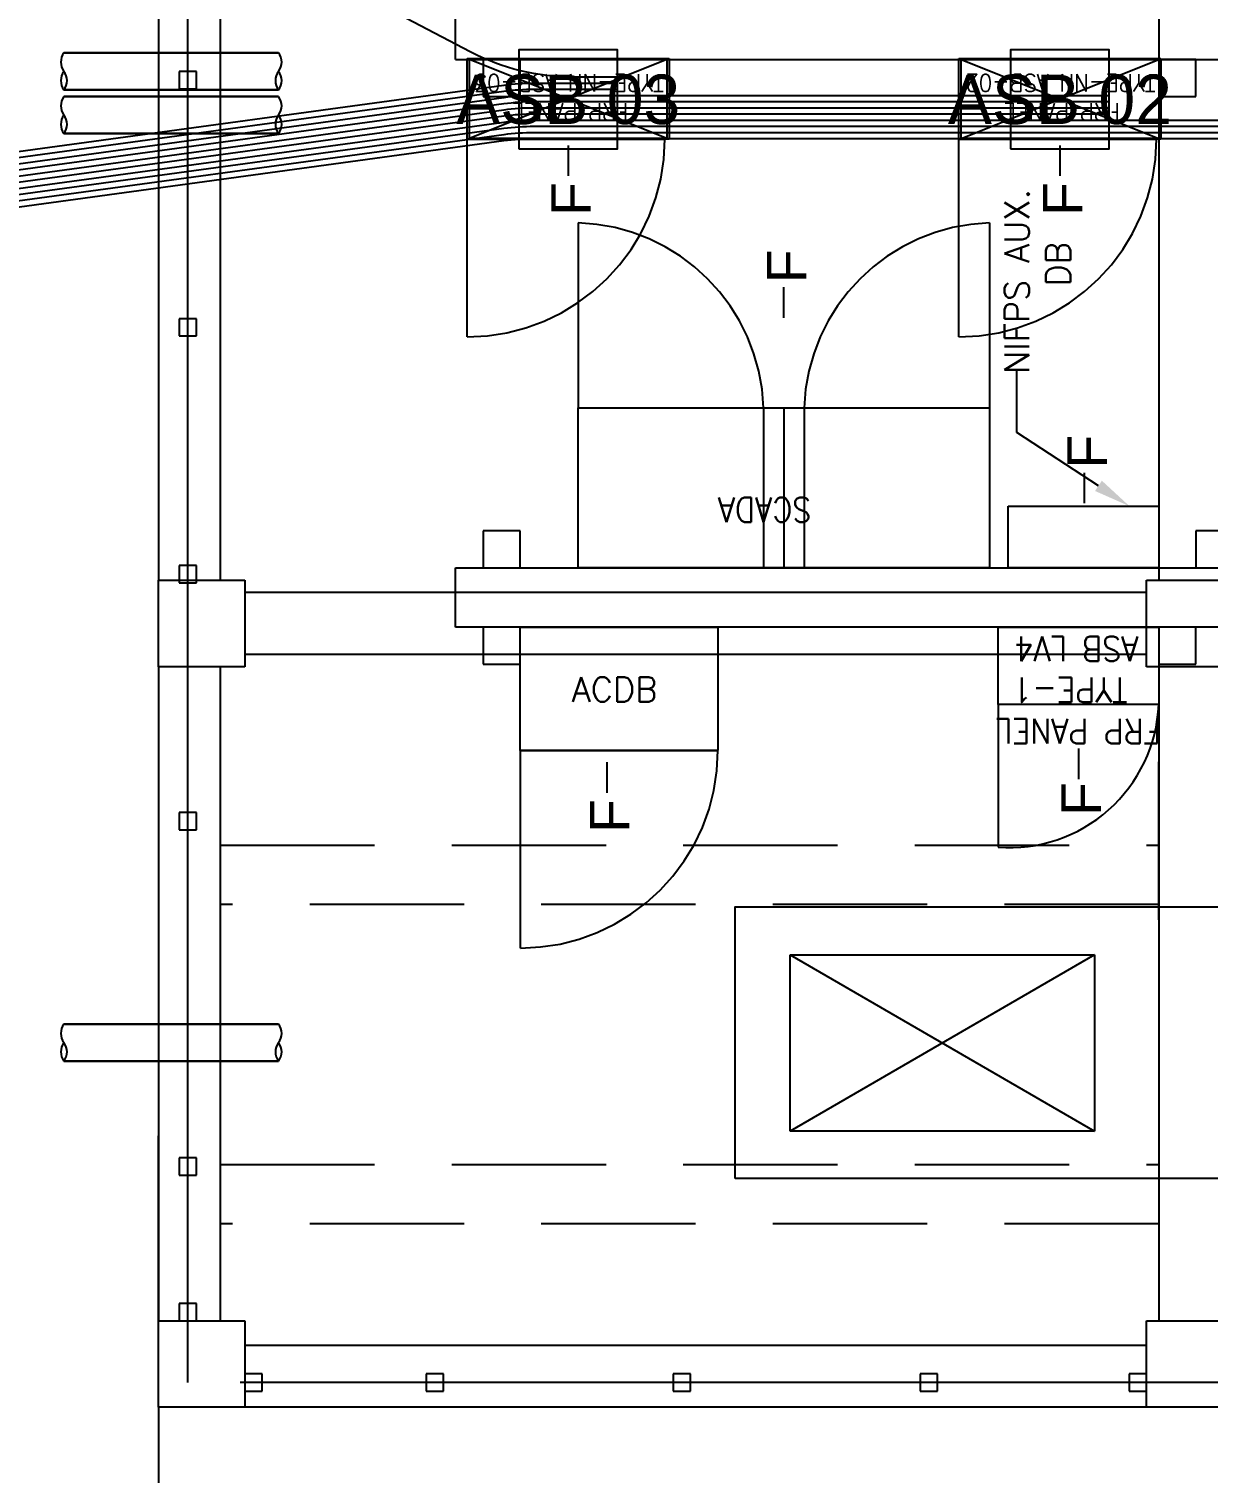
# Model space of a CAD drawing. Header units: metres. Extents: x 531277 to 531898, y 2673784 to 2674172.
# Drawn here: x 531465.64 to 531470.42, y 2673975.49 to 2673981.34 of the extents above; entities that cross this region are included whole.
import ezdxf
from ezdxf.enums import TextEntityAlignment as Align

# ---------------------------------------------------------------- set-up
doc = ezdxf.new("R2010")
doc.units = ezdxf.units.M
doc.header["$MEASUREMENT"] = 0
for name, pattern in [('DASHED', [0.75, 0.5, -0.25]), ('DASHED2', [0.375, 0.25, -0.125]), ('HIDDEN', [0.375, 0.25, -0.125]), ('PHANTOM', [63.5, 31.75, -6.35, 6.35, -6.35, 6.35, -6.35])]:
    doc.linetypes.add(name, pattern=pattern)
for name, color, linetype in [('1', 5, 'Continuous'), ('IDT', 7, 'Continuous'), ('LT Cable(AG) INV to LT Panel BL-04', 2, 'Continuous')]:
    doc.layers.add(name, color=color, linetype=linetype)
doc.styles.add('Arial', font='arial.ttf')
doc.styles.add('RomanS', font='romans.shx')
doc.styles.get("Standard").update_dxf_attribs({"font": 'Adani Regular.ttf'})
doc.linetypes.add('FOUNDATION LAYOUT$0$FENCELINE1', pattern='A,6.35,-2.54,[133,ltypeshp.shx,S=2.54,R=0,X=-2.54,Y=0],-2.54,25.4', length=36.83)

# ---------------------------------------------------------------- blocks, each defined once
blk = doc.blocks.new('ASB')
at = {"layer": '1', "color": 5}
blk.add_lwpolyline([(-0.2, -0.2), (0.2, -0.2), (0.2, 0.2), (-0.2, 0.2)], close=True, dxfattribs=at)
at = {"layer": '1', "color": 7}
blk.add_attdef('ID', text='', height=0.2, dxfattribs=at).set_placement((0, 0), align=Align.MIDDLE_CENTER)
blk = doc.blocks.new('IDT')
at = {"layer": 'IDT', "color": 8}
for p, q in [((29.552, 18.4101), (29.902, 18.4101)), ((29.902, 18.4101), (29.902, 18.0601)), ((29.902, 18.4101), (33.552, 18.4101)), ((33.552, 18.0601), (33.552, 18.4101)), ((33.552, 18.4101), (33.902, 18.4101)), ((33.902, 18.4101), (33.902, 18.0601)), ((29.902, 18.3453), (29.902, 18.2753)), ((29.972, 18.3453), (29.902, 18.3453)), ((29.972, 18.2753), (29.972, 18.3453)), ((30.7481, 18.3453), (30.7481, 18.2753)), ((30.8181, 18.3453), (30.7481, 18.3453)), ((30.8181, 18.2753), (30.8181, 18.3453)), ((31.7481, 18.3453), (31.7481, 18.2753)), ((31.8181, 18.3453), (31.7481, 18.3453)), ((31.8181, 18.2753), (31.8181, 18.3453)), ((32.7481, 18.3453), (32.7481, 18.2753)), ((32.8181, 18.3453), (32.7481, 18.3453)), ((32.8181, 18.2753), (32.8181, 18.3453)), ((33.482, 18.3453), (33.482, 18.2753)), ((33.552, 18.3453), (33.482, 18.3453)), ((33.552, 18.2753), (33.552, 18.3453)), ((29.902, 18.2753), (29.972, 18.2753)), ((30.7481, 18.2753), (30.8181, 18.2753)), ((31.7481, 18.2753), (31.8181, 18.2753)), ((32.7481, 18.2753), (32.8181, 18.2753)), ((33.482, 18.2753), (33.552, 18.2753)), ((29.902, 18.1601), (33.552, 18.1601)), ((29.902, 18.0601), (29.552, 18.0601)), ((29.852, 15.4101), (29.852, 18.0601)), ((33.902, 18.0601), (33.552, 18.0601)), ((33.652, 15.4101), (33.652, 18.0601)), ((33.7481, 18.0601), (33.7481, 17.9901)), ((33.8181, 18.0601), (33.7481, 18.0601)), ((33.8181, 17.9901), (33.8181, 18.0601)), ((33.902, 15.4101), (33.902, 18.0601)), ((33.7481, 17.9901), (33.8181, 17.9901)), ((33.7481, 17.4703), (33.7481, 17.4003)), ((33.8181, 17.4703), (33.7481, 17.4703)), ((33.8181, 17.4003), (33.8181, 17.4703)), ((33.7481, 17.4003), (33.8181, 17.4003)), ((30.1117, 16.5771), (30.1117, 17.2916)), ((30.1117, 17.2916), (31.3439, 17.2916)), ((31.3439, 16.5771), (30.1117, 17.2916)), ((30.1117, 16.5771), (31.3439, 17.2916)), ((31.3439, 17.2916), (31.3439, 16.5771)), ((31.3439, 16.5771), (30.1117, 16.5771)), ((29.852, 16.4349), (29.852, 15.7954)), ((33.652, 16.1329), (33.652, 16.1329)), ((33.7481, 16.0703), (33.7481, 16.0003)), ((33.8181, 16.0703), (33.7481, 16.0703)), ((33.8181, 16.0003), (33.8181, 16.0703)), ((33.7481, 16.0003), (33.8181, 16.0003)), ((29.552, 15.4101), (29.902, 15.4101)), ((29.702, 15.3997), (29.702, 15.2497)), ((29.852, 15.3997), (29.702, 15.3997)), ((29.852, 15.2497), (29.852, 15.3997)), ((29.902, 15.4101), (29.902, 15.0601)), ((32.4369, 15.3997), (32.4369, 15.2497)), ((32.5869, 15.3997), (32.4369, 15.3997)), ((32.5869, 15.2497), (32.5869, 15.3997)), ((33.552, 15.0601), (33.552, 15.4101)), ((33.552, 15.4101), (33.902, 15.4101)), ((33.902, 15.4101), (33.902, 15.0601)), ((29.902, 15.3601), (33.552, 15.3601)), ((26.802, 15.2497), (32.6992, 15.2497)), ((29.702, 15.2497), (29.852, 15.2497)), ((32.4369, 15.2497), (32.5869, 15.2497)), ((32.6992, 15.2497), (32.6992, 15.0097)), ((29.902, 15.1101), (33.552, 15.1101)), ((29.902, 15.0601), (29.552, 15.0601)), ((29.852, 12.4101), (29.852, 15.0601)), ((33.902, 15.0601), (33.552, 15.0601)), ((33.652, 12.4101), (33.652, 15.0601)), ((33.7481, 15.0703), (33.7481, 15.0003)), ((33.8181, 15.0703), (33.7481, 15.0703)), ((33.8181, 15.0003), (33.8181, 15.0703)), ((33.902, 12.4101), (33.902, 15.0601)), ((32.6992, 15.0097), (26.802, 15.0097)), ((29.702, 15.0097), (29.552, 15.0097)), ((29.702, 14.8597), (29.702, 15.0097)), ((31.2873, 14.3618), (31.2873, 15.0097)), ((31.3698, 14.3618), (31.3698, 15.0097)), ((31.4523, 14.3618), (31.4523, 15.0097)), ((32.4369, 15.0097), (32.4369, 14.8597)), ((32.5869, 15.0097), (32.4369, 15.0097)), ((32.5869, 14.8597), (32.5869, 15.0097)), ((33.7481, 15.0003), (33.8181, 15.0003)), ((29.552, 14.8597), (29.702, 14.8597)), ((32.4369, 14.8597), (32.5869, 14.8597)), ((33.7481, 14.0703), (33.7481, 14.0003)), ((33.8181, 14.0703), (33.7481, 14.0703)), ((33.8181, 14.0003), (33.8181, 14.0703)), ((33.7481, 14.0003), (33.8181, 14.0003)), ((29.843, 13.2732), (30.661, 13.2732)), ((29.843, 12.9462), (29.843, 13.2732)), ((29.852, 12.9497), (29.852, 13.2697)), ((29.852, 13.2697), (30.652, 13.2697)), ((30.652, 13.2697), (29.852, 12.9497)), ((30.652, 12.9497), (29.852, 13.2697)), ((30.652, 13.2697), (30.652, 12.9497)), ((30.661, 13.2732), (30.661, 12.9462)), ((31.8339, 13.2732), (32.6519, 13.2732)), ((31.8339, 12.9462), (31.8339, 13.2732)), ((31.8429, 12.9497), (31.8429, 13.2697)), ((31.8429, 13.2697), (32.6429, 13.2697)), ((31.8429, 12.9497), (32.6429, 13.2697)), ((31.8429, 13.2697), (32.6429, 12.9497)), ((32.6429, 13.2697), (32.6429, 12.9497)), ((32.6519, 13.2732), (32.6519, 12.9462)), ((29.702, 13.0997), (29.702, 12.9497)), ((29.852, 13.0997), (29.702, 13.0997)), ((29.852, 12.9497), (29.852, 13.0997)), ((32.4369, 13.0997), (32.4369, 12.9497)), ((32.5869, 13.0997), (32.4369, 13.0997)), ((32.5869, 12.9497), (32.5869, 13.0997)), ((33.7481, 13.0685), (33.7481, 12.9985)), ((33.8181, 13.0685), (33.7481, 13.0685)), ((33.8181, 12.9985), (33.8181, 13.0685)), ((33.7481, 12.9985), (33.8181, 12.9985)), ((32.6992, 12.9497), (26.802, 12.9497)), ((29.702, 12.9497), (29.852, 12.9497)), ((30.661, 12.9462), (29.843, 12.9462)), ((30.652, 12.9497), (29.852, 12.9497)), ((32.6519, 12.9462), (31.8339, 12.9462)), ((32.6429, 12.9497), (31.8429, 12.9497)), ((32.4369, 12.9497), (32.5869, 12.9497)), ((32.6993, 12.9497), (32.6993, 12.7097))]:
    blk.add_line(p, q, dxfattribs=at)
at = {"layer": 'IDT', "color": 8, "linetype": 'DASHED2', "ltscale": 5}
for p, q in [((32.802, 18.4101), (33.902, 18.4101)), ((33.902, 18.4101), (33.902, 17.3101))]:
    blk.add_line(p, q, dxfattribs=at)
at = {"layer": 'IDT', "color": 8, "linetype": 'PHANTOM', "ltscale": 0.25}
for p, q in [((25.6331, 18.3103), (33.7831, 18.3103)), ((33.7831, 18.3103), (33.7831, 9.1603))]:
    blk.add_line(p, q, dxfattribs=at)
at = {"layer": 'IDT', "color": 8, "linetype": 'HIDDEN', "ltscale": 2.5}
for p, q in [((29.852, 17.6665), (33.652, 17.6665)), ((33.652, 17.4265), (29.852, 17.4265)), ((29.852, 16.3729), (33.652, 16.3729)), ((33.652, 16.1329), (29.852, 16.1329))]:
    blk.add_line(p, q, dxfattribs=at)
at = {"layer": 'IDT', "color": 124}
for p, q in [((34.2845, 17.0079), (33.4155, 17.0079)), ((33.4155, 17.0079), (34.2845, 17.0079)), ((33.4155, 16.8579), (34.2845, 16.8579)), ((34.2845, 16.8579), (33.4155, 16.8579)), ((34.2845, 13.2505), (33.4155, 13.2505)), ((33.4155, 13.2505), (34.2845, 13.2505)), ((33.4155, 13.1005), (34.2845, 13.1005)), ((34.2845, 13.1005), (33.4155, 13.1005)), ((34.2845, 13.0734), (33.4155, 13.0734)), ((33.4155, 13.0734), (34.2845, 13.0734)), ((33.4155, 12.9234), (34.2845, 12.9234)), ((34.2845, 12.9234), (33.4155, 12.9234))]:
    blk.add_line(p, q, dxfattribs=at)
at = {"layer": 'IDT', "color": 8, "linetype": 'DASHED', "ltscale": 5}
for p, q in [((32.4365, 16.5497), (32.4365, 15.7497)), ((30.502, 15.5637), (30.502, 16.1417)), ((32.3927, 15.7497), (31.6365, 15.7497)), ((32.4365, 15.7497), (32.3927, 15.7497)), ((30.5375, 13.6118), (30.5375, 14.3618)), ((32.202, 13.6118), (32.202, 14.3618)), ((30.661, 14.0732), (30.661, 13.2732)), ((32.6519, 14.0732), (32.6519, 13.2732)), ((30.5375, 13.6118), (30.5375, 13.6118)), ((32.202, 13.6118), (32.202, 13.6118)), ((30.6172, 13.2732), (29.861, 13.2732)), ((30.661, 13.2732), (30.6172, 13.2732)), ((32.6081, 13.2732), (31.8519, 13.2732)), ((32.6519, 13.2732), (32.6081, 13.2732))]:
    blk.add_line(p, q, dxfattribs=at)
at = {"layer": 'IDT', "color": 7}
for p, q in [((32.0863, 15.8484), (32.0863, 15.9209)), ((30.177, 15.7932), (30.177, 15.8657)), ((32.0863, 15.7973), (32.0863, 15.8484)), ((30.177, 15.7421), (30.177, 15.7932)), ((31.6365, 15.7486), (32.4369, 15.7497)), ((31.6365, 15.2497), (31.6365, 15.7486)), ((32.4369, 15.7497), (32.4369, 15.2497)), ((29.852, 15.5637), (30.502, 15.5637)), ((29.852, 15.2497), (29.852, 15.5637)), ((30.502, 15.5637), (30.502, 15.2497)), ((30.502, 15.2497), (29.852, 15.2497)), ((32.4369, 15.2497), (31.6365, 15.2497)), ((29.852, 15.0097), (30.462, 15.0097)), ((29.852, 14.7597), (29.852, 15.0097)), ((30.462, 15.0097), (30.462, 14.7597)), ((30.5375, 15.0097), (32.202, 15.0097)), ((30.5375, 14.3618), (30.5375, 15.0097)), ((32.202, 15.0097), (32.202, 14.3618)), ((30.462, 14.7597), (29.852, 14.7597)), ((30.1529, 14.748), (30.1529, 14.6969)), ((30.1529, 14.6969), (30.1529, 14.6243)), ((32.202, 14.3618), (30.5375, 14.3618)), ((31.3698, 13.9969), (31.3698, 13.9457)), ((31.3698, 13.9457), (31.3698, 13.8732)), ((30.252, 13.3493), (30.252, 13.4218)), ((32.2429, 13.3493), (32.2429, 13.4218)), ((30.252, 13.2982), (30.252, 13.3493)), ((32.2429, 13.2982), (32.2429, 13.3493)), ((29.843, 13.2732), (30.661, 13.2732)), ((29.843, 12.9462), (29.843, 13.2732)), ((30.661, 13.2732), (30.661, 12.9462)), ((31.8339, 13.2732), (32.6519, 13.2732)), ((31.8339, 12.9462), (31.8339, 13.2732)), ((32.6519, 13.2732), (32.6519, 12.9462)), ((30.661, 12.9462), (29.843, 12.9462)), ((32.6519, 12.9462), (31.8339, 12.9462))]:
    blk.add_line(p, q, dxfattribs=at)
at = {"layer": 'IDT', "color": 8, "linetype": 'ByBlock', "lineweight": -2, "ltscale": 0.1}
for p, q in [((30.096, 14.6774), (30.426, 14.4611)), ((30.426, 14.4611), (30.426, 14.2072))]:
    blk.add_line(p, q, dxfattribs=at)
at = {"layer": 'IDT', "color": 7, "linetype": 'FOUNDATION LAYOUT$0$FENCELINE1', "ltscale": 0.01}
blk.add_lwpolyline([(33.902, 18.4101), (33.9018, 22.4854), (21.4107, 22.4854)], dxfattribs=at)
at = {"layer": 'IDT', "color": 8}
blk.add_lwpolyline([(31.567, 17.4829), (31.567, 16.3829), (28.767, 16.3829), (28.767, 17.4829)], close=True, dxfattribs=at)
at = {"layer": 'IDT', "color": 124}
for centre, start, end in [((33.4653, 16.9704), 143.02764, 216.97236), ((33.3657, 16.9704), 323.02764, 36.97236), ((34.3344, 16.9704), 143.02764, 216.97236), ((34.2347, 16.9704), 323.02764, 36.97236), ((33.4653, 16.8954), 143.02764, 216.97236), ((34.2347, 16.8954), 323.02764, 36.97236), ((33.4653, 13.213), 143.02764, 216.97236), ((33.3657, 13.213), 323.02764, 36.97236), ((34.3344, 13.213), 143.02764, 216.97236), ((34.2347, 13.213), 323.02764, 36.97236), ((33.4653, 13.138), 143.02764, 216.97236), ((34.2347, 13.138), 323.02764, 36.97236), ((33.4653, 13.0359), 143.02764, 216.97236), ((33.3657, 13.0359), 323.02764, 36.97236), ((34.3344, 13.0359), 143.02764, 216.97236), ((34.2347, 13.0359), 323.02764, 36.97236), ((33.4653, 12.9609), 143.02764, 216.97236), ((34.2347, 12.9609), 323.02764, 36.97236)]:
    blk.add_arc(centre, 0.0624, start, end, dxfattribs=at)
at = {"layer": 'IDT', "color": 8, "linetype": 'DASHED', "ltscale": 5}
for centre, radius, start, end in [((32.4365, 15.7497), 0.8, 90, 180), ((30.4575, 15.5373), 0.606, 85.7856, 177.50336), ((30.512, 14.3876), 0.7761, 271.87815, 358.10123), ((29.6994, 14.7411), 1.4413, 344.74337, 344.78968), ((32.2275, 14.3876), 0.7761, 181.89877, 268.12185), ((30.661, 13.2732), 0.8, 90, 180), ((32.6519, 13.2732), 0.8, 90, 180)]:
    blk.add_arc(centre, radius, start, end, dxfattribs=at)
at = {"layer": 'IDT', "color": 8, "ltscale": 0.1}
blk.add_solid([(30.0823, 14.6565), (29.9705, 14.7597), (30.1097, 14.6983)], dxfattribs=at)
at = {"layer": 'IDT', "color": 7, "style": 'Arial'}
for p in [(31.9951, 16.0827), (30.0858, 16.0139), (30.0617, 14.6072), (31.2786, 13.856), (30.1608, 13.5836), (32.1517, 13.5836)]:
    blk.add_text('F', height=0.16, rotation=270, dxfattribs=at).set_placement(p)
at = {"layer": 'IDT', "color": 7, "style": 'RomanS', "width": 0.9}
for s, height, p in [('FRP PANEL', 0.1, (29.8434, 15.6209)), ('TYPE-1', 0.1, (29.9782, 15.4542)), ('ASB LV4', 0.1, (29.9342, 15.2876)), ('SCADA', 0.1, (31.2586, 14.724)), ('FRP PANEL', 0.07, (30.0088, 13.1269)), ('FRP PANEL', 0.07, (31.9997, 13.1269)), ('TYPE-NN ASB-02', 0.07, (29.8647, 13.0102)), ('TYPE-NN ASB-03', 0.07, (31.8556, 13.0102))]:
    blk.add_text(s, height=height, dxfattribs=at).set_placement(p)
at = {"layer": 'IDT', "color": 7, "ltscale": 0.1, "style": 'RomanS'}
blk.add_text('ACDB', height=0.1, rotation=180, dxfattribs=at).set_placement((32.2286, 15.5521))
at = {"layer": 'IDT', "color": 8, "style": 'RomanS'}
for s, p in [('NIFPS AUX.', (30.376, 14.2243)), (' DB', (30.2093, 13.9386))]:
    blk.add_text(s, height=0.1, rotation=270, dxfattribs=at).set_placement(p)

msp = doc.modelspace()

# ---------------------------------------------------------------- linework, layer by layer
at = {"layer": 'LT Cable(AG) INV to LT Panel BL-04', "color": 5}
for points in [[(531468.0244, 2673981.1411), (531467.8459, 2673981.1411, -0.121265), (531467.4281, 2673981.2439), (531465.3425, 2673982.3369, 0.121268), (531464.9247, 2673982.4397), (531459.2588, 2673982.4397, 0.414214), (531458.3588, 2673981.5397), (531458.3588, 2673962.4692, -0.098961), (531458.2896, 2673962.1232), (531458.1779, 2673961.855, 0.098961), (531458.1088, 2673961.509), (531458.1088, 2673864.915, 0.41421), (531459.0088, 2673864.015), (531571.9009, 2673864.0138, 0.414217), (531572.8009, 2673864.9138), (531572.8009, 2673865.1898)], [(531468.0244, 2673981.1161), (531467.6856, 2673981.1161, 0.033984), (531467.5637, 2673981.1078), (531465.207, 2673980.7855, -0.033984), (531465.085, 2673980.7772), (531461.8713, 2673980.7772, 0.414214), (531460.9713, 2673979.8772), (531460.9713, 2673962.3168), (531460.9713, 2673961.7164), (531460.9713, 2673879.6786, 0.41421), (531461.8713, 2673878.7786), (531766.2529, 2673878.7752, 0.414217), (531767.1529, 2673879.6752), (531767.1529, 2673880.1898)], [(531468.0244, 2673981.0911), (531467.6856, 2673981.0911, 0.033984), (531467.5637, 2673981.0828), (531465.207, 2673980.7605, -0.033984), (531465.085, 2673980.7522), (531461.8963, 2673980.7522, 0.414214), (531460.9963, 2673979.8522), (531460.9963, 2673962.3168), (531460.9963, 2673961.7164), (531460.9963, 2673887.2025, 0.414168), (531461.8961, 2673886.3025), (531474.7247, 2673886.3006, 0.414259), (531475.6249, 2673887.2006), (531475.6249, 2673887.6898)], [(531470.0153, 2673981.0661), (531467.6856, 2673981.0661, 0.033984), (531467.5637, 2673981.0578), (531465.207, 2673980.7355, -0.033984), (531465.085, 2673980.7272), (531461.9213, 2673980.7272, 0.414214), (531461.0213, 2673979.8272), (531461.0213, 2673962.3168), (531461.0213, 2673961.7164), (531461.0213, 2673894.7278, 0.41421), (531461.9213, 2673893.8278), (531701.5572, 2673893.8252, 0.414217), (531702.4572, 2673894.7252), (531702.4572, 2673895.1898)], [(531470.0153, 2673981.0411), (531467.6856, 2673981.0411, 0.033984), (531467.5637, 2673981.0328), (531465.207, 2673980.7105, -0.033984), (531465.085, 2673980.7022), (531461.9463, 2673980.7022, 0.414214), (531461.0463, 2673979.8022), (531461.0463, 2673962.3168), (531461.0463, 2673961.7164), (531461.0463, 2673894.7528, 0.41421), (531461.9463, 2673893.8528), (531571.9009, 2673893.8516, 0.414217), (531572.8009, 2673894.7516), (531572.8009, 2673895.1898)], [(531470.0153, 2673981.0161), (531467.6856, 2673981.0161, 0.033984), (531467.5637, 2673981.0078), (531465.207, 2673980.6855, -0.033984), (531465.085, 2673980.6772), (531461.9713, 2673980.6772, 0.414214), (531461.0713, 2673979.7772), (531461.0713, 2673962.3168), (531461.0713, 2673961.7164), (531461.0713, 2673909.7778, 0.414163), (531461.9711, 2673908.8778), (531474.7247, 2673908.8756, 0.414264), (531475.6249, 2673909.7756), (531475.6249, 2673910.1898)], [(531470.0153, 2673980.9911), (531467.6856, 2673980.9911, 0.033984), (531467.5637, 2673980.9828), (531465.207, 2673980.6605, -0.033984), (531465.085, 2673980.6522), (531461.9963, 2673980.6522, 0.414214), (531461.0963, 2673979.7522), (531461.0963, 2673962.3168), (531461.0963, 2673961.7164), (531461.0963, 2673917.3025, 0.41421), (531461.9963, 2673916.4025), (531669.0769, 2673916.4002, 0.414217), (531669.9769, 2673917.3002), (531669.9769, 2673917.6898)], [(531472.1723, 2673980.9661), (531467.6856, 2673980.9661, 0.033984), (531467.5637, 2673980.9578), (531465.207, 2673980.6355, -0.033984), (531465.085, 2673980.6272), (531462.0213, 2673980.6272, 0.414214), (531461.1213, 2673979.7272), (531461.1213, 2673962.3168), (531461.1213, 2673961.7164), (531461.1213, 2673917.3275, 0.41421), (531462.0213, 2673916.4275), (531571.9009, 2673916.4263, 0.414217), (531572.8009, 2673917.3263), (531572.8009, 2673917.6898)], [(531472.1723, 2673980.9411), (531467.6856, 2673980.9411, 0.033984), (531467.5637, 2673980.9328), (531465.207, 2673980.6105, -0.033984), (531465.085, 2673980.6022), (531462.0463, 2673980.6022, 0.414214), (531461.1463, 2673979.7022), (531461.1463, 2673962.3168), (531461.1463, 2673961.7164), (531461.1463, 2673939.8529, 0.414207), (531462.0463, 2673938.9529), (531571.9009, 2673938.9502, 0.414221), (531572.8009, 2673939.8502), (531572.8009, 2673940.1898)], [(531472.1723, 2673980.9161), (531467.6856, 2673980.9161, 0.033984), (531467.5637, 2673980.9078), (531465.207, 2673980.5855, -0.033984), (531465.085, 2673980.5772), (531462.0713, 2673980.5772, 0.414214), (531461.1713, 2673979.6772), (531461.1713, 2673962.3168), (531461.1713, 2673961.7164), (531461.1713, 2673939.8779, 0.414207), (531462.0713, 2673938.9779), (531474.7249, 2673938.9776, 0.414221), (531475.6249, 2673939.8776), (531475.6249, 2673940.1898)], [(531472.1723, 2673980.8911), (531467.6856, 2673980.8911, 0.033984), (531467.5637, 2673980.8828), (531465.207, 2673980.5605, -0.033984), (531465.085, 2673980.5522), (531462.0963, 2673980.5522, 0.414214), (531461.1963, 2673979.6522), (531461.1963, 2673962.3168), (531461.1963, 2673961.7164), (531461.1963, 2673954.903, 0.414159), (531462.0961, 2673954.003), (531474.7247, 2673954.0007, 0.414268), (531475.6249, 2673954.9007), (531475.6249, 2673955.1898)]]:
    msp.add_lwpolyline(points, format="xyb", dxfattribs=at)

# ---------------------------------------------------------------- block references
at = {"layer": '1'}
for p, values in [((531467.8244, 2673981.0513), {'ID': 'ASB 03'}), ((531469.8153, 2673981.0513), {'ID': 'ASB 02'})]:
    msp.add_blockref('ASB', p, dxfattribs=at).add_auto_attribs(values)
at = {"layer": 'IDT', "color": 8, "rotation": 180}
msp.add_blockref('IDT', (531500.0673, 2673994.163), dxfattribs=at)

doc.saveas('drawing.dxf')
